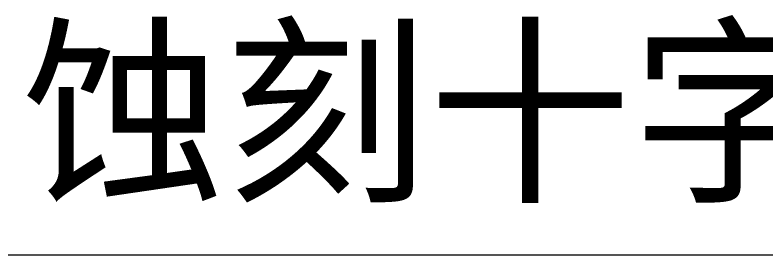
# Model space of a CAD drawing. Header units: millimetres. Extents: x 1292 to 2149, y -137 to 277.
# Drawn here: x 1361.79 to 1371.88, y 203.72 to 206.95 of the extents above; entities that cross this region are included whole.
import ezdxf

# ---------------------------------------------------------------- set-up
doc = ezdxf.new("R2010")
doc.units = ezdxf.units.MM
doc.header["$LTSCALE"] = 0.5
doc.layers.get('0').update_dxf_attribs({"lineweight": 5})
doc.layers.add('DIM', color=3, linetype='Continuous', lineweight=5)
doc.styles.add('RD', font='ROMAND.shx', dxfattribs={"width": 0.8})
doc.styles.get("Standard").update_dxf_attribs({"font": 'txt', "bigfont": 'gbcbig.shx'})
doc.dimstyles.new('DIM', dxfattribs={"dimtxt": 0.8, "dimasz": 0.8, "dimexe": 0, "dimexo": 0.5, "dimgap": 0.11, "dimtad": 0, "dimzin": 1, "dimdsep": 46, "dimtxsty": 'RD', "dimcen": 0, "dimclrd": 256, "dimclre": 256, "dimclrt": 256, "dimadec": 0, "dimazin": 0, "dimtm": 1e-09, "dimtfac": 1, "dimtofl": 0, "dimtmove": 0, "dimatfit": 3, "dimfxl": 1, "dimlwe": -1, "dimarcsym": 0})

msp = doc.modelspace()

# ---------------------------------------------------------------- texts
at = {"color": 0, "insert": (1361.888, 206.636), "char_height": 5, "width": 44.46524, "attachment_point": 1}
msp.add_mtext('{\\fSimSun|b0|i0|c134|p2;\\H0.4x;蚀刻十字架}', dxfattribs=at)

# ---------------------------------------------------------------- leaders
at = {"layer": 'DIM', "color": 3, "lineweight": 5}
msp.add_leader([(1350.495, 206.559), (1359.825, 203.718), (1380.313, 203.718)], dimstyle='DIM', override={"dimclrd": 3, "dimlwd": 5, "dimlwe": 5}, dxfattribs=at)

doc.saveas('drawing.dxf')
